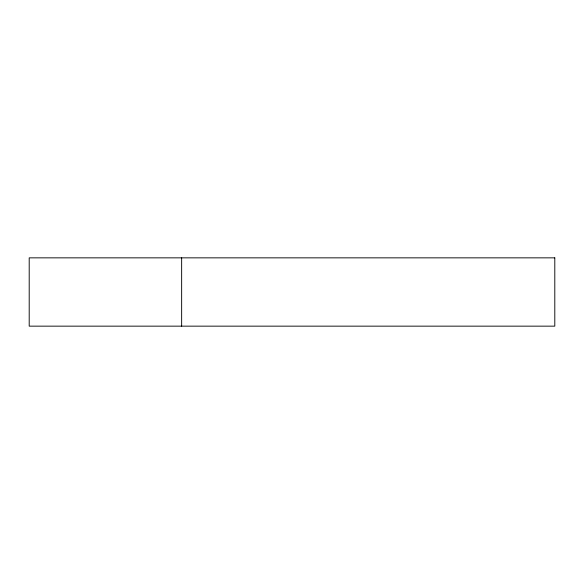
<?xml version="1.0" encoding="UTF-8"?>
<svg xmlns="http://www.w3.org/2000/svg" width="584" height="584" viewBox="0 0 584 584"><rect width="100%" height="100%" fill="white"/><g stroke="black" fill="none" stroke-linecap="round" stroke-linejoin="round"><path stroke-width="0.88" d="M181.646 257.851L181.646 326.149M554.8 257.851L29.2 257.851L29.2 326.149L554.8 326.149L554.8 257.851"/></g></svg>
